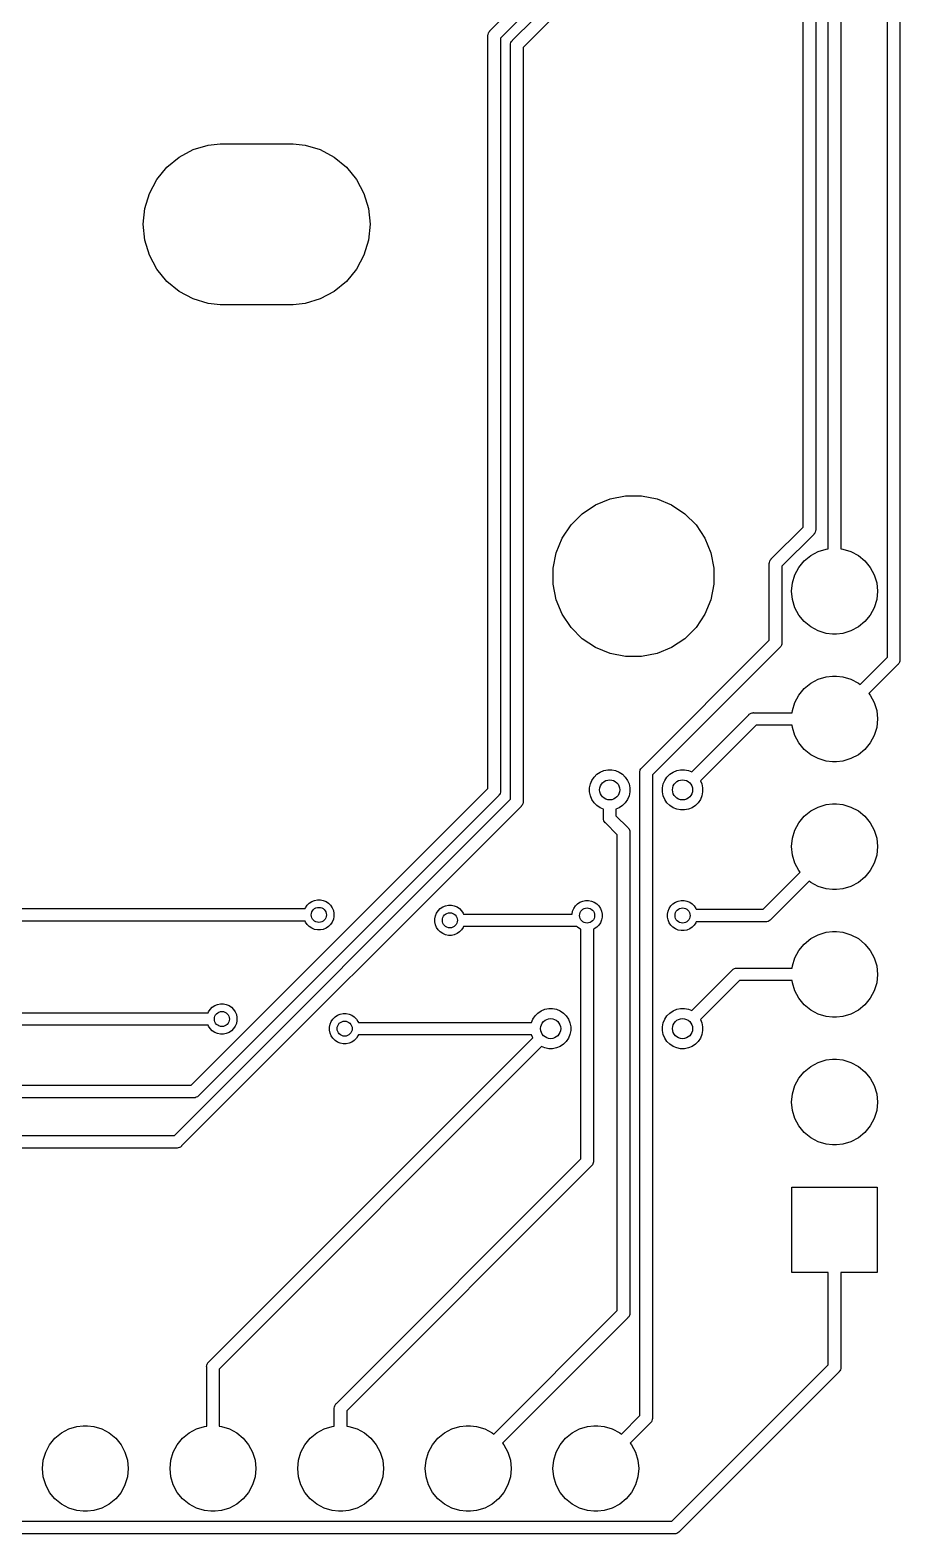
# Model space of a CAD drawing. Extents: x 0.8 to 4.31, y -4.31 to -0.81.
# Drawn here: x 3.631 to 4.313, y -4.313 to -3.135 of the extents above; entities that cross this region are included whole.
import ezdxf

# ---------------------------------------------------------------- set-up
doc = ezdxf.new("R2010")
doc.units = 0
doc.header["$MEASUREMENT"] = 0
doc.layers.add('BLACK', color=7, linetype='CONTINUOUS')

msp = doc.modelspace()

# ---------------------------------------------------------------- linework, layer by layer
at = {"layer": 'BLACK', "linetype": 'CONTINUOUS'}
for p, q in [((4.31299, -1.6213), (4.31299, -3.6283)), ((4.30315, -3.6265), (4.30315, -1.62582)), ((4.26673, -1.74237), (4.26673, -3.54166)), ((4.2372, -3.52454), (4.2372, -1.74953)), ((4.24705, -1.74774), (4.24705, -3.52633)), ((4.25689, -3.54166), (4.25689, -1.85999)), ((4.00955, -3.14329), (4.21752, -2.93532)), ((4.22575, -2.94101), (4.01778, -3.14898)), ((3.99184, -3.13595), (4.00794, -3.11985)), ((4.01617, -3.12554), (4.00007, -3.14164)), ((3.9902, -3.1396), (3.99022, -3.13936)), ((3.99022, -3.13984), (3.9902, -3.1396)), ((3.99022, -3.13936), (3.9903, -3.13864)), ((3.99022, -3.13936), (3.99022, -3.13936)), ((3.99022, -3.72919), (3.99022, -3.13984)), ((3.9903, -3.13864), (3.99058, -3.13771)), ((3.99058, -3.13771), (3.99103, -3.13685)), ((3.99103, -3.13685), (3.99165, -3.13611)), ((3.99165, -3.13611), (3.99184, -3.13595)), ((4.00007, -3.14164), (4.00007, -3.73099)), ((4.00829, -3.14505), (4.00875, -3.14419)), ((4.00875, -3.14419), (4.00921, -3.14363)), ((4.00921, -3.14363), (4.00937, -3.14344)), ((4.00921, -3.14363), (4.00921, -3.14363)), ((4.00937, -3.14344), (4.00955, -3.14329)), ((4.00792, -3.14694), (4.00801, -3.14598)), ((4.00794, -3.14718), (4.00792, -3.14694)), ((4.00794, -3.7376), (4.00794, -3.14718)), ((4.00801, -3.14598), (4.00829, -3.14505)), ((4.01778, -3.14898), (4.01778, -3.7394)), ((3.75924, -3.22892), (3.77112, -3.22532)), ((3.77112, -3.22532), (3.78037, -3.22441)), ((3.78037, -3.22441), (3.83774, -3.22441)), ((3.83774, -3.22441), (3.84699, -3.22532)), ((3.84699, -3.22532), (3.85887, -3.22892)), ((3.73871, -3.24264), (3.7483, -3.23477)), ((3.7483, -3.23477), (3.75924, -3.22892)), ((3.85887, -3.22892), (3.86981, -3.23477)), ((3.86981, -3.23477), (3.8794, -3.24264)), ((3.73084, -3.25224), (3.73871, -3.24264)), ((3.8794, -3.24264), (3.88728, -3.25224)), ((3.72499, -3.26318), (3.73084, -3.25224)), ((3.88728, -3.25224), (3.89312, -3.26318)), ((3.72138, -3.27505), (3.72499, -3.26318)), ((3.89312, -3.26318), (3.89673, -3.27505)), ((3.72017, -3.2874), (3.72138, -3.27505)), ((3.89673, -3.27505), (3.89794, -3.2874)), ((3.72138, -3.29975), (3.72017, -3.2874)), ((3.89794, -3.2874), (3.89673, -3.29975)), ((3.72499, -3.31162), (3.72138, -3.29975)), ((3.89673, -3.29975), (3.89312, -3.31162)), ((3.73084, -3.32257), (3.72499, -3.31162)), ((3.89312, -3.31162), (3.88728, -3.32257)), ((3.73871, -3.33216), (3.73084, -3.32257)), ((3.7483, -3.34003), (3.73871, -3.33216)), ((3.8794, -3.33216), (3.86981, -3.34003)), ((3.88728, -3.32257), (3.8794, -3.33216)), ((3.75924, -3.34588), (3.7483, -3.34003)), ((3.86981, -3.34003), (3.85887, -3.34588)), ((3.77112, -3.34948), (3.75924, -3.34588)), ((3.78037, -3.35039), (3.77112, -3.34948)), ((3.83774, -3.35039), (3.78037, -3.35039)), ((3.84699, -3.34948), (3.83774, -3.35039)), ((3.85887, -3.34588), (3.84699, -3.34948)), ((4.06418, -3.51406), (4.07449, -3.50717)), ((4.07449, -3.50717), (4.08596, -3.50242)), ((4.08596, -3.50242), (4.09813, -3.5)), ((4.09813, -3.5), (4.11053, -3.5)), ((4.11053, -3.5), (4.1227, -3.50242)), ((4.1227, -3.50242), (4.13417, -3.50717)), ((4.13417, -3.50717), (4.14449, -3.51406)), ((4.0554, -3.52284), (4.06418, -3.51406)), ((4.14449, -3.51406), (4.15326, -3.52284)), ((4.04376, -3.54462), (4.04851, -3.53315)), ((4.04851, -3.53315), (4.0554, -3.52284)), ((4.15326, -3.52284), (4.16015, -3.53315)), ((4.16015, -3.53315), (4.1649, -3.54462)), ((4.21224, -3.5495), (4.2372, -3.52454)), ((4.24544, -3.53023), (4.22047, -3.55519)), ((4.24562, -3.53007), (4.24544, -3.53023)), ((4.24578, -3.52988), (4.24562, -3.53007)), ((4.24624, -3.52932), (4.24578, -3.52988)), ((4.24578, -3.52988), (4.24578, -3.52988)), ((4.24645, -3.52892), (4.24624, -3.52932)), ((4.24669, -3.52847), (4.24645, -3.52892)), ((4.24698, -3.52754), (4.24669, -3.52847)), ((4.24705, -3.52682), (4.24698, -3.52754)), ((4.24705, -3.52633), (4.24707, -3.52658)), ((4.24707, -3.52658), (4.24705, -3.52682)), ((4.24705, -3.52682), (4.24705, -3.52682)), ((4.04134, -3.55679), (4.04376, -3.54462)), ((4.1649, -3.54462), (4.16732, -3.55679)), ((4.24313, -3.54684), (4.24894, -3.54374)), ((4.24894, -3.54374), (4.25525, -3.54182)), ((4.25525, -3.54182), (4.25689, -3.54166)), ((4.26673, -3.54166), (4.26837, -3.54182)), ((4.26837, -3.54182), (4.27468, -3.54374)), ((4.27468, -3.54374), (4.28049, -3.54684)), ((4.21061, -3.55315), (4.2107, -3.55219)), ((4.21063, -3.55339), (4.21061, -3.55315)), ((4.21063, -3.6132), (4.21063, -3.55339)), ((4.2107, -3.55219), (4.21098, -3.55126)), ((4.21098, -3.55126), (4.21144, -3.5504)), ((4.21144, -3.5504), (4.2119, -3.54984)), ((4.2119, -3.54984), (4.21205, -3.54965)), ((4.2119, -3.54984), (4.2119, -3.54984)), ((4.21205, -3.54965), (4.21224, -3.5495)), ((4.22047, -3.55519), (4.22047, -3.61499)), ((4.23074, -3.56193), (4.23385, -3.55612)), ((4.23385, -3.55612), (4.23803, -3.55103)), ((4.23803, -3.55103), (4.24313, -3.54684)), ((4.28049, -3.54684), (4.28559, -3.55103)), ((4.28559, -3.55103), (4.28977, -3.55612)), ((4.28977, -3.55612), (4.29288, -3.56193)), ((4.04134, -3.5692), (4.04134, -3.55679)), ((4.16732, -3.55679), (4.16732, -3.5692)), ((4.22818, -3.5748), (4.22883, -3.56824)), ((4.22883, -3.56824), (4.23074, -3.56193)), ((4.29288, -3.56193), (4.29479, -3.56824)), ((4.29479, -3.56824), (4.29544, -3.5748)), ((4.04376, -3.58137), (4.04134, -3.5692)), ((4.16732, -3.5692), (4.1649, -3.58137)), ((4.22883, -3.58136), (4.22818, -3.5748)), ((4.29544, -3.5748), (4.29479, -3.58136)), ((4.04851, -3.59283), (4.04376, -3.58137)), ((4.1649, -3.58137), (4.16015, -3.59283)), ((4.23074, -3.58767), (4.22883, -3.58136)), ((4.23385, -3.59348), (4.23074, -3.58767)), ((4.29288, -3.58767), (4.28977, -3.59348)), ((4.29479, -3.58136), (4.29288, -3.58767)), ((4.0554, -3.60315), (4.04851, -3.59283)), ((4.06418, -3.61192), (4.0554, -3.60315)), ((4.15326, -3.60315), (4.14449, -3.61192)), ((4.16015, -3.59283), (4.15326, -3.60315)), ((4.23803, -3.59858), (4.23385, -3.59348)), ((4.24313, -3.60276), (4.23803, -3.59858)), ((4.24894, -3.60587), (4.24313, -3.60276)), ((4.28049, -3.60276), (4.27468, -3.60587)), ((4.28559, -3.59858), (4.28049, -3.60276)), ((4.28977, -3.59348), (4.28559, -3.59858)), ((4.07449, -3.61882), (4.06418, -3.61192)), ((4.11086, -3.71296), (4.21063, -3.6132)), ((4.14449, -3.61192), (4.13417, -3.61882)), ((4.22047, -3.61548), (4.2204, -3.6162)), ((4.22047, -3.61499), (4.2205, -3.61524)), ((4.2205, -3.61524), (4.22047, -3.61548)), ((4.22047, -3.61548), (4.22047, -3.61548)), ((4.25525, -3.60778), (4.24894, -3.60587)), ((4.26017, -3.60827), (4.25525, -3.60778)), ((4.26345, -3.60827), (4.26017, -3.60827)), ((4.26837, -3.60778), (4.26345, -3.60827)), ((4.27468, -3.60587), (4.26837, -3.60778)), ((4.08596, -3.62356), (4.07449, -3.61882)), ((4.09813, -3.62598), (4.08596, -3.62356)), ((4.11053, -3.62598), (4.09813, -3.62598)), ((4.1227, -3.62356), (4.11053, -3.62598)), ((4.21886, -3.61889), (4.11909, -3.71865)), ((4.13417, -3.61882), (4.1227, -3.62356)), ((4.21905, -3.61873), (4.21886, -3.61889)), ((4.2192, -3.61855), (4.21905, -3.61873)), ((4.21966, -3.61798), (4.2192, -3.61855)), ((4.2192, -3.61855), (4.2192, -3.61855)), ((4.22012, -3.61713), (4.21966, -3.61798)), ((4.2204, -3.6162), (4.22012, -3.61713)), ((4.28177, -3.64789), (4.30315, -3.6265)), ((4.31138, -3.63219), (4.28873, -3.65485)), ((4.31157, -3.63204), (4.31138, -3.63219)), ((4.31172, -3.63185), (4.31157, -3.63204)), ((4.31218, -3.63129), (4.31172, -3.63185)), ((4.31172, -3.63185), (4.31172, -3.63185)), ((4.31264, -3.63044), (4.31218, -3.63129)), ((4.31292, -3.62951), (4.31264, -3.63044)), ((4.31264, -3.63044), (4.31264, -3.63044)), ((4.31299, -3.62878), (4.31292, -3.62951)), ((4.31299, -3.6283), (4.31302, -3.62854)), ((4.31302, -3.62854), (4.31299, -3.62878)), ((4.31299, -3.62878), (4.31299, -3.62878)), ((4.23803, -3.65103), (4.24313, -3.64684)), ((4.24313, -3.64684), (4.24894, -3.64374)), ((4.24894, -3.64374), (4.25525, -3.64182)), ((4.25525, -3.64182), (4.26017, -3.64134)), ((4.26017, -3.64134), (4.26345, -3.64134)), ((4.26345, -3.64134), (4.26837, -3.64182)), ((4.26837, -3.64182), (4.27468, -3.64374)), ((4.27468, -3.64374), (4.28049, -3.64684)), ((4.28049, -3.64684), (4.28177, -3.64789)), ((4.22883, -3.66824), (4.23074, -3.66193)), ((4.23074, -3.66193), (4.23385, -3.65612)), ((4.23385, -3.65612), (4.23803, -3.65103)), ((4.28873, -3.65485), (4.28977, -3.65612)), ((4.28977, -3.65612), (4.29288, -3.66193)), ((4.29288, -3.66193), (4.29479, -3.66824)), ((4.14985, -3.71622), (4.19458, -3.67149)), ((4.19458, -3.67149), (4.19473, -3.67131)), ((4.19473, -3.67131), (4.19492, -3.67115)), ((4.19492, -3.67115), (4.19548, -3.67069)), ((4.19492, -3.67115), (4.19492, -3.67115)), ((4.19548, -3.67069), (4.19634, -3.67023)), ((4.19634, -3.67023), (4.19657, -3.67016)), ((4.19657, -3.67016), (4.19726, -3.66995)), ((4.19726, -3.66995), (4.19799, -3.66988)), ((4.19799, -3.66988), (4.19823, -3.66986)), ((4.19799, -3.66988), (4.19799, -3.66988)), ((4.19823, -3.66986), (4.19847, -3.66988)), ((4.19847, -3.66988), (4.22867, -3.66988)), ((4.22867, -3.66988), (4.22883, -3.66824)), ((4.29479, -3.66824), (4.29544, -3.6748)), ((4.20027, -3.67972), (4.15681, -3.72318)), ((4.22867, -3.67972), (4.20027, -3.67972)), ((4.22883, -3.68136), (4.22867, -3.67972)), ((4.23074, -3.68767), (4.22883, -3.68136)), ((4.29479, -3.68136), (4.29288, -3.68767)), ((4.29544, -3.6748), (4.29479, -3.68136)), ((4.23385, -3.69348), (4.23074, -3.68767)), ((4.23803, -3.69858), (4.23385, -3.69348)), ((4.28977, -3.69348), (4.28559, -3.69858)), ((4.29288, -3.68767), (4.28977, -3.69348)), ((4.24313, -3.70276), (4.23803, -3.69858)), ((4.24894, -3.70587), (4.24313, -3.70276)), ((4.25525, -3.70778), (4.24894, -3.70587)), ((4.26017, -3.70827), (4.25525, -3.70778)), ((4.26345, -3.70827), (4.26017, -3.70827)), ((4.26837, -3.70778), (4.26345, -3.70827)), ((4.27468, -3.70587), (4.26837, -3.70778)), ((4.28049, -3.70276), (4.27468, -3.70587)), ((4.28559, -3.69858), (4.28049, -3.70276)), ((4.07167, -3.72286), (4.0734, -3.72028)), ((4.0734, -3.72028), (4.07559, -3.71808)), ((4.07559, -3.71808), (4.07817, -3.71636)), ((4.07817, -3.71636), (4.08104, -3.71517)), ((4.08104, -3.71517), (4.08408, -3.71457)), ((4.08408, -3.71457), (4.08718, -3.71457)), ((4.08718, -3.71457), (4.09022, -3.71517)), ((4.09022, -3.71517), (4.09309, -3.71636)), ((4.09309, -3.71636), (4.09567, -3.71808)), ((4.09567, -3.71808), (4.09786, -3.72028)), ((4.09786, -3.72028), (4.09959, -3.72286)), ((4.10923, -3.71661), (4.10927, -3.71624)), ((4.10925, -3.71686), (4.10923, -3.71661)), ((4.10925, -4.2204), (4.10925, -3.71686)), ((4.10927, -3.71624), (4.10932, -3.71565)), ((4.10932, -3.71565), (4.10947, -3.71517)), ((4.10947, -3.71517), (4.1096, -3.71472)), ((4.1096, -3.71472), (4.11006, -3.71387)), ((4.11006, -3.71387), (4.11052, -3.71331)), ((4.11052, -3.71331), (4.11068, -3.71312)), ((4.11052, -3.71331), (4.11052, -3.71331)), ((4.11068, -3.71312), (4.11086, -3.71296)), ((4.11909, -3.71865), (4.11909, -4.2222)), ((4.12876, -3.72286), (4.13048, -3.72028)), ((4.13048, -3.72028), (4.13268, -3.71808)), ((4.13268, -3.71808), (4.13526, -3.71636)), ((4.13526, -3.71636), (4.13812, -3.71517)), ((4.13812, -3.71517), (4.14117, -3.71457)), ((4.14117, -3.71457), (4.14427, -3.71457)), ((4.14427, -3.71457), (4.14731, -3.71517)), ((4.14731, -3.71517), (4.14985, -3.71622)), ((3.7578, -3.96161), (3.99022, -3.72919)), ((3.99971, -3.73312), (3.99926, -3.73398)), ((4, -3.7322), (3.99971, -3.73312)), ((4.00002, -3.73198), (4, -3.7322)), ((4.00007, -3.73147), (4.00002, -3.73198)), ((4.00007, -3.73099), (4.00009, -3.73123)), ((4.00009, -3.73123), (4.00007, -3.73147)), ((4.00007, -3.73147), (4.00007, -3.73147)), ((4.06988, -3.72876), (4.07049, -3.72572)), ((4.06988, -3.73187), (4.06988, -3.72876)), ((4.07049, -3.73491), (4.06988, -3.73187)), ((4.07049, -3.72572), (4.07167, -3.72286)), ((4.09959, -3.72286), (4.10077, -3.72572)), ((4.10077, -3.72572), (4.10138, -3.72876)), ((4.10138, -3.73187), (4.10077, -3.73491)), ((4.10138, -3.72876), (4.10138, -3.73187)), ((4.12697, -3.72876), (4.12757, -3.72572)), ((4.12697, -3.73187), (4.12697, -3.72876)), ((4.12757, -3.73491), (4.12697, -3.73187)), ((4.12757, -3.72572), (4.12876, -3.72286)), ((4.15681, -3.72318), (4.15786, -3.72572)), ((4.15786, -3.72572), (4.15846, -3.72876)), ((4.15846, -3.73187), (4.15786, -3.73491)), ((4.15846, -3.72876), (4.15846, -3.73187)), ((3.74456, -4.00098), (4.00794, -3.7376)), ((4.01617, -3.74329), (3.75025, -4.00921)), ((3.99846, -3.73488), (3.76349, -3.96984)), ((3.99864, -3.73473), (3.99846, -3.73488)), ((3.9988, -3.73454), (3.99864, -3.73473)), ((3.99926, -3.73398), (3.9988, -3.73454)), ((3.9988, -3.73454), (3.9988, -3.73454)), ((4.01636, -3.74314), (4.01617, -3.74329)), ((4.01651, -3.74295), (4.01636, -3.74314)), ((4.01697, -3.74239), (4.01651, -3.74295)), ((4.01651, -3.74295), (4.01651, -3.74295)), ((4.01743, -3.74153), (4.01697, -3.74239)), ((4.01751, -3.74128), (4.01743, -3.74153)), ((4.01771, -3.74061), (4.01751, -3.74128)), ((4.01778, -3.73988), (4.01771, -3.74061)), ((4.01778, -3.7394), (4.01781, -3.73964)), ((4.01781, -3.73964), (4.01778, -3.73988)), ((4.01778, -3.73988), (4.01778, -3.73988)), ((4.07167, -3.73777), (4.07049, -3.73491)), ((4.0734, -3.74035), (4.07167, -3.73777)), ((4.07559, -3.74255), (4.0734, -3.74035)), ((4.07817, -3.74427), (4.07559, -3.74255)), ((4.08071, -3.74532), (4.07817, -3.74427)), ((4.09309, -3.74427), (4.09055, -3.74532)), ((4.09567, -3.74255), (4.09309, -3.74427)), ((4.09786, -3.74035), (4.09567, -3.74255)), ((4.09959, -3.73777), (4.09786, -3.74035)), ((4.10077, -3.73491), (4.09959, -3.73777)), ((4.12876, -3.73777), (4.12757, -3.73491)), ((4.13048, -3.74035), (4.12876, -3.73777)), ((4.13268, -3.74255), (4.13048, -3.74035)), ((4.13526, -3.74427), (4.13268, -3.74255)), ((4.13812, -3.74546), (4.13526, -3.74427)), ((4.15018, -3.74427), (4.14731, -3.74546)), ((4.15276, -3.74255), (4.15018, -3.74427)), ((4.15495, -3.74035), (4.15276, -3.74255)), ((4.15667, -3.73777), (4.15495, -3.74035)), ((4.15786, -3.73491), (4.15667, -3.73777)), ((4.24313, -3.74684), (4.24894, -3.74374)), ((4.24894, -3.74374), (4.25525, -3.74182)), ((4.25525, -3.74182), (4.26017, -3.74134)), ((4.26017, -3.74134), (4.26345, -3.74134)), ((4.26345, -3.74134), (4.26837, -3.74182)), ((4.26837, -3.74182), (4.27468, -3.74374)), ((4.27468, -3.74374), (4.28049, -3.74684)), ((4.08068, -3.75259), (4.08071, -3.75234)), ((4.08071, -3.75283), (4.08068, -3.75259)), ((4.08071, -3.75234), (4.08071, -3.74532)), ((4.08078, -3.75355), (4.08071, -3.75283)), ((4.08071, -3.75283), (4.08071, -3.75283)), ((4.08106, -3.75448), (4.08078, -3.75355)), ((4.08152, -3.75533), (4.08106, -3.75448)), ((4.08213, -3.75608), (4.08152, -3.75533)), ((4.08232, -3.75624), (4.08213, -3.75608)), ((4.09154, -3.76545), (4.08232, -3.75624)), ((4.09055, -3.74532), (4.09055, -3.75055)), ((4.09055, -3.75055), (4.09977, -3.75976)), ((4.14117, -3.74606), (4.13812, -3.74546)), ((4.14427, -3.74606), (4.14117, -3.74606)), ((4.14731, -3.74546), (4.14427, -3.74606)), ((4.23074, -3.76193), (4.23385, -3.75612)), ((4.23385, -3.75612), (4.23803, -3.75103)), ((4.23803, -3.75103), (4.24313, -3.74684)), ((4.28049, -3.74684), (4.28559, -3.75103)), ((4.28559, -3.75103), (4.28977, -3.75612)), ((4.28977, -3.75612), (4.29288, -3.76193)), ((4.09154, -4.13812), (4.09154, -3.76545)), ((4.09977, -3.75976), (4.09995, -3.75992)), ((4.09995, -3.75992), (4.10011, -3.7601)), ((4.10011, -3.7601), (4.10011, -3.7601)), ((4.10011, -3.7601), (4.10041, -3.76047)), ((4.10041, -3.76047), (4.10057, -3.76067)), ((4.10057, -3.76067), (4.10102, -3.76152)), ((4.10102, -3.76152), (4.10131, -3.76245)), ((4.10131, -3.76245), (4.10138, -3.76317)), ((4.10138, -3.76317), (4.10138, -3.76317)), ((4.10138, -3.76317), (4.1014, -3.76341)), ((4.1014, -3.76341), (4.10138, -3.76365)), ((4.10138, -3.76365), (4.10138, -4.13992)), ((4.22818, -3.7748), (4.22883, -3.76824)), ((4.22883, -3.76824), (4.23074, -3.76193)), ((4.29288, -3.76193), (4.29479, -3.76824)), ((4.29479, -3.76824), (4.29544, -3.7748)), ((4.22883, -3.78136), (4.22818, -3.7748)), ((4.29544, -3.7748), (4.29479, -3.78136)), ((4.23074, -3.78767), (4.22883, -3.78136)), ((4.23385, -3.79348), (4.23074, -3.78767)), ((4.29288, -3.78767), (4.28977, -3.79348)), ((4.29479, -3.78136), (4.29288, -3.78767)), ((4.20584, -3.82382), (4.2349, -3.79476)), ((4.24186, -3.80172), (4.21152, -3.83205)), ((4.2349, -3.79476), (4.23385, -3.79348)), ((4.24313, -3.80276), (4.24186, -3.80172)), ((4.24894, -3.80587), (4.24313, -3.80276)), ((4.28049, -3.80276), (4.27468, -3.80587)), ((4.28559, -3.79858), (4.28049, -3.80276)), ((4.28977, -3.79348), (4.28559, -3.79858)), ((4.25525, -3.80778), (4.24894, -3.80587)), ((4.26017, -3.80827), (4.25525, -3.80778)), ((4.26345, -3.80827), (4.26017, -3.80827)), ((4.26837, -3.80778), (4.26345, -3.80827)), ((4.27468, -3.80587), (4.26837, -3.80778)), ((3.1413, -3.82332), (3.84702, -3.82332)), ((3.84702, -3.82332), (3.8473, -3.82265)), ((3.8473, -3.82265), (3.8486, -3.82071)), ((3.8486, -3.82071), (3.85024, -3.81907)), ((3.85024, -3.81907), (3.85217, -3.81778)), ((3.85217, -3.81778), (3.85432, -3.81688)), ((3.85432, -3.81688), (3.85661, -3.81643)), ((3.85661, -3.81643), (3.85893, -3.81643)), ((3.85893, -3.81643), (3.86121, -3.81688)), ((3.86121, -3.81688), (3.86336, -3.81778)), ((3.86336, -3.81778), (3.8653, -3.81907)), ((3.8653, -3.81907), (3.86694, -3.82071)), ((3.86694, -3.82071), (3.86824, -3.82265)), ((3.86824, -3.82265), (3.86913, -3.8248)), ((3.86913, -3.8248), (3.86958, -3.82708)), ((3.86958, -3.82708), (3.86958, -3.82941)), ((3.94905, -3.82901), (3.94994, -3.82686)), ((3.94994, -3.82686), (3.95124, -3.82493)), ((3.95124, -3.82493), (3.95288, -3.82328)), ((3.95288, -3.82328), (3.95482, -3.82199)), ((3.95482, -3.82199), (3.95697, -3.8211)), ((3.95697, -3.8211), (3.95925, -3.82065)), ((3.95925, -3.82065), (3.96157, -3.82065)), ((3.96157, -3.82065), (3.96386, -3.8211)), ((3.96386, -3.8211), (3.96601, -3.82199)), ((3.96601, -3.82199), (3.96794, -3.82328)), ((3.96794, -3.82328), (3.96959, -3.82493)), ((3.96959, -3.82493), (3.97088, -3.82686)), ((3.97088, -3.82686), (3.97116, -3.82754)), ((3.97116, -3.82754), (4.05611, -3.82754)), ((4.05611, -3.82754), (4.05656, -3.8253)), ((4.05656, -3.8253), (4.05745, -3.82315)), ((4.05745, -3.82315), (4.05874, -3.82121)), ((4.05874, -3.82121), (4.06038, -3.81957)), ((4.06038, -3.81957), (4.06232, -3.81827)), ((4.06232, -3.81827), (4.06447, -3.81738)), ((4.06447, -3.81738), (4.06675, -3.81693)), ((4.06675, -3.81693), (4.06908, -3.81693)), ((4.06908, -3.81693), (4.07136, -3.81738)), ((4.07136, -3.81738), (4.07351, -3.81827)), ((4.07351, -3.81827), (4.07544, -3.81957)), ((4.07544, -3.81957), (4.07709, -3.82121)), ((4.07709, -3.82121), (4.07838, -3.82315)), ((4.07838, -3.82315), (4.07927, -3.8253)), ((4.07927, -3.8253), (4.07972, -3.82758)), ((4.07972, -3.82758), (4.07972, -3.8299)), ((4.13091, -3.82758), (4.13136, -3.8253)), ((4.13091, -3.8299), (4.13091, -3.82758)), ((4.13136, -3.8253), (4.13225, -3.82315)), ((4.13225, -3.82315), (4.13354, -3.82121)), ((4.13354, -3.82121), (4.13519, -3.81957)), ((4.13519, -3.81957), (4.13712, -3.81827)), ((4.13712, -3.81827), (4.13927, -3.81738)), ((4.13927, -3.81738), (4.14155, -3.81693)), ((4.14155, -3.81693), (4.14388, -3.81693)), ((4.14388, -3.81693), (4.14616, -3.81738)), ((4.14616, -3.81738), (4.14831, -3.81827)), ((4.14831, -3.81827), (4.15025, -3.81957)), ((4.15025, -3.81957), (4.15189, -3.82121)), ((4.15189, -3.82121), (4.15318, -3.82315)), ((4.15318, -3.82315), (4.15346, -3.82382)), ((4.15346, -3.82382), (4.20584, -3.82382)), ((3.84702, -3.83316), (3.13951, -3.83316)), ((3.8473, -3.83384), (3.84702, -3.83316)), ((3.8486, -3.83577), (3.8473, -3.83384)), ((3.85024, -3.83742), (3.8486, -3.83577)), ((3.85217, -3.83871), (3.85024, -3.83742)), ((3.85432, -3.8396), (3.85217, -3.83871)), ((3.86336, -3.83871), (3.86121, -3.8396)), ((3.8653, -3.83742), (3.86336, -3.83871)), ((3.86694, -3.83577), (3.8653, -3.83742)), ((3.86824, -3.83384), (3.86694, -3.83577)), ((3.86913, -3.83169), (3.86824, -3.83384)), ((3.86958, -3.82941), (3.86913, -3.83169)), ((3.9486, -3.8313), (3.94905, -3.82901)), ((3.9486, -3.83362), (3.9486, -3.8313)), ((3.94905, -3.8359), (3.9486, -3.83362)), ((3.94994, -3.83805), (3.94905, -3.8359)), ((3.95124, -3.83999), (3.94994, -3.83805)), ((3.97088, -3.83805), (3.96959, -3.83999)), ((3.97116, -3.83738), (3.97088, -3.83805)), ((4.05985, -3.83738), (3.97116, -3.83738)), ((4.06038, -3.83791), (4.05985, -3.83738)), ((4.06232, -3.83921), (4.06038, -3.83791)), ((4.06299, -3.83949), (4.06232, -3.83921)), ((4.07351, -3.83921), (4.07283, -3.83949)), ((4.07544, -3.83791), (4.07351, -3.83921)), ((4.07709, -3.83627), (4.07544, -3.83791)), ((4.07838, -3.83433), (4.07709, -3.83627)), ((4.07927, -3.83219), (4.07838, -3.83433)), ((4.07972, -3.8299), (4.07927, -3.83219)), ((4.13136, -3.83219), (4.13091, -3.8299)), ((4.13225, -3.83433), (4.13136, -3.83219)), ((4.13354, -3.83627), (4.13225, -3.83433)), ((4.13519, -3.83791), (4.13354, -3.83627)), ((4.13712, -3.83921), (4.13519, -3.83791)), ((4.13927, -3.8401), (4.13712, -3.83921)), ((4.14831, -3.83921), (4.14616, -3.8401)), ((4.15025, -3.83791), (4.14831, -3.83921)), ((4.15189, -3.83627), (4.15025, -3.83791)), ((4.15318, -3.83433), (4.15189, -3.83627)), ((4.15346, -3.83366), (4.15318, -3.83433)), ((4.20763, -3.83366), (4.15346, -3.83366)), ((4.20787, -3.83369), (4.20763, -3.83366)), ((4.20812, -3.83366), (4.20787, -3.83369)), ((4.20884, -3.83359), (4.20812, -3.83366)), ((4.20812, -3.83366), (4.20812, -3.83366)), ((4.20977, -3.83331), (4.20884, -3.83359)), ((4.21062, -3.83285), (4.20977, -3.83331)), ((4.21137, -3.83224), (4.21062, -3.83285)), ((4.21152, -3.83205), (4.21137, -3.83224)), ((3.85661, -3.84005), (3.85432, -3.8396)), ((3.85893, -3.84005), (3.85661, -3.84005)), ((3.86121, -3.8396), (3.85893, -3.84005)), ((3.95288, -3.84163), (3.95124, -3.83999)), ((3.95482, -3.84293), (3.95288, -3.84163)), ((3.95697, -3.84382), (3.95482, -3.84293)), ((3.95925, -3.84427), (3.95697, -3.84382)), ((3.96157, -3.84427), (3.95925, -3.84427)), ((3.96386, -3.84382), (3.96157, -3.84427)), ((3.96601, -3.84293), (3.96386, -3.84382)), ((3.96794, -3.84163), (3.96601, -3.84293)), ((3.96959, -3.83999), (3.96794, -3.84163)), ((4.06299, -4.00862), (4.06299, -3.83949)), ((4.07283, -3.83949), (4.07283, -4.02113)), ((4.14155, -3.84055), (4.13927, -3.8401)), ((4.14388, -3.84055), (4.14155, -3.84055)), ((4.14616, -3.8401), (4.14388, -3.84055)), ((4.23385, -3.85612), (4.23803, -3.85103)), ((4.23803, -3.85103), (4.24313, -3.84684)), ((4.24313, -3.84684), (4.24894, -3.84374)), ((4.24894, -3.84374), (4.25525, -3.84182)), ((4.25525, -3.84182), (4.26017, -3.84134)), ((4.26017, -3.84134), (4.26345, -3.84134)), ((4.26345, -3.84134), (4.26837, -3.84182)), ((4.26837, -3.84182), (4.27468, -3.84374)), ((4.27468, -3.84374), (4.28049, -3.84684)), ((4.28049, -3.84684), (4.28559, -3.85103)), ((4.28559, -3.85103), (4.28977, -3.85612)), ((4.22883, -3.86824), (4.23074, -3.86193)), ((4.23074, -3.86193), (4.23385, -3.85612)), ((4.28977, -3.85612), (4.29288, -3.86193)), ((4.29288, -3.86193), (4.29479, -3.86824)), ((4.14985, -3.90323), (4.18159, -3.87149)), ((4.18159, -3.87149), (4.18174, -3.87131)), ((4.18174, -3.87131), (4.18249, -3.87069)), ((4.18249, -3.87069), (4.18334, -3.87023)), ((4.18334, -3.87023), (4.18427, -3.86995)), ((4.18427, -3.86995), (4.18499, -3.86988)), ((4.18499, -3.86988), (4.185, -3.86988)), ((4.185, -3.86988), (4.18524, -3.86986)), ((4.18524, -3.86986), (4.18548, -3.86988)), ((4.18548, -3.86988), (4.22867, -3.86988)), ((4.22867, -3.86988), (4.22883, -3.86824)), ((4.29479, -3.86824), (4.29544, -3.8748)), ((4.18727, -3.87972), (4.15681, -3.91019)), ((4.22867, -3.87972), (4.18727, -3.87972)), ((4.22883, -3.88136), (4.22867, -3.87972)), ((4.23074, -3.88767), (4.22883, -3.88136)), ((4.29479, -3.88136), (4.29288, -3.88767)), ((4.29544, -3.8748), (4.29479, -3.88136)), ((3.77837, -3.89841), (3.78065, -3.89796)), ((3.78065, -3.89796), (3.78298, -3.89796)), ((3.78298, -3.89796), (3.78526, -3.89841)), ((4.23385, -3.89349), (4.23074, -3.88767)), ((4.23803, -3.89858), (4.23385, -3.89349)), ((4.28977, -3.89349), (4.28559, -3.89858)), ((4.29288, -3.88767), (4.28977, -3.89349)), ((3.15393, -3.90484), (3.77107, -3.90484)), ((3.77107, -3.90484), (3.77135, -3.90417)), ((3.77135, -3.90417), (3.77264, -3.90224)), ((3.77264, -3.90224), (3.77428, -3.90059)), ((3.77428, -3.90059), (3.77622, -3.8993)), ((3.77622, -3.8993), (3.77837, -3.89841)), ((3.78526, -3.89841), (3.78741, -3.8993)), ((3.78741, -3.8993), (3.78934, -3.90059)), ((3.78934, -3.90059), (3.79099, -3.90224)), ((3.79099, -3.90224), (3.79228, -3.90417)), ((3.79228, -3.90417), (3.79317, -3.90632)), ((3.79317, -3.90632), (3.79362, -3.9086)), ((3.79362, -3.9086), (3.79362, -3.91093)), ((3.86749, -3.91173), (3.86878, -3.90979)), ((3.86878, -3.90979), (3.87042, -3.90815)), ((3.87042, -3.90815), (3.87236, -3.90686)), ((3.87236, -3.90686), (3.87451, -3.90597)), ((3.87451, -3.90597), (3.87679, -3.90551)), ((3.87679, -3.90551), (3.87912, -3.90551)), ((3.87912, -3.90551), (3.8814, -3.90597)), ((3.8814, -3.90597), (3.88355, -3.90686)), ((3.88355, -3.90686), (3.88548, -3.90815)), ((3.88548, -3.90815), (3.88713, -3.90979)), ((3.88713, -3.90979), (3.88842, -3.91173)), ((4.02436, -3.9124), (4.02541, -3.90986)), ((4.02541, -3.90986), (4.02714, -3.90728)), ((4.02714, -3.90728), (4.02933, -3.90509)), ((4.02933, -3.90509), (4.03191, -3.90337)), ((4.03191, -3.90337), (4.03478, -3.90218)), ((4.03478, -3.90218), (4.03782, -3.90157)), ((4.03782, -3.90157), (4.04092, -3.90157)), ((4.04092, -3.90157), (4.04396, -3.90218)), ((4.04396, -3.90218), (4.04683, -3.90337)), ((4.04683, -3.90337), (4.04941, -3.90509)), ((4.04941, -3.90509), (4.0516, -3.90728)), ((4.0516, -3.90728), (4.05333, -3.90986)), ((4.05333, -3.90986), (4.05451, -3.91273)), ((4.12757, -3.91273), (4.12876, -3.90986)), ((4.12876, -3.90986), (4.13048, -3.90728)), ((4.13048, -3.90728), (4.13268, -3.90509)), ((4.13268, -3.90509), (4.13526, -3.90337)), ((4.13526, -3.90337), (4.13812, -3.90218)), ((4.13812, -3.90218), (4.14117, -3.90157)), ((4.14117, -3.90157), (4.14427, -3.90157)), ((4.14427, -3.90157), (4.14731, -3.90218)), ((4.14731, -3.90218), (4.14985, -3.90323)), ((4.24313, -3.90276), (4.23803, -3.89858)), ((4.24894, -3.90587), (4.24313, -3.90276)), ((4.25525, -3.90778), (4.24894, -3.90587)), ((4.26017, -3.90827), (4.25525, -3.90778)), ((4.26345, -3.90827), (4.26017, -3.90827)), ((4.26837, -3.90778), (4.26345, -3.90827)), ((4.27468, -3.90587), (4.26837, -3.90778)), ((4.28049, -3.90276), (4.27468, -3.90587)), ((4.28559, -3.89858), (4.28049, -3.90276)), ((3.77107, -3.91469), (3.15213, -3.91469)), ((3.77135, -3.91536), (3.77107, -3.91469)), ((3.77264, -3.9173), (3.77135, -3.91536)), ((3.77428, -3.91894), (3.77264, -3.9173)), ((3.77622, -3.92023), (3.77428, -3.91894)), ((3.77837, -3.92112), (3.77622, -3.92023)), ((3.78065, -3.92158), (3.77837, -3.92112)), ((3.78298, -3.92158), (3.78065, -3.92158)), ((3.78526, -3.92112), (3.78298, -3.92158)), ((3.78741, -3.92023), (3.78526, -3.92112)), ((3.78934, -3.91894), (3.78741, -3.92023)), ((3.79099, -3.9173), (3.78934, -3.91894)), ((3.79228, -3.91536), (3.79099, -3.9173)), ((3.79317, -3.91321), (3.79228, -3.91536)), ((3.79362, -3.91093), (3.79317, -3.91321)), ((3.86614, -3.91616), (3.8666, -3.91388)), ((3.86614, -3.91849), (3.86614, -3.91616)), ((3.8666, -3.92077), (3.86614, -3.91849)), ((3.8666, -3.91388), (3.86749, -3.91173)), ((3.86749, -3.92292), (3.8666, -3.92077)), ((3.88842, -3.91173), (3.8887, -3.9124)), ((3.8887, -3.9124), (4.02436, -3.9124)), ((4.05451, -3.91273), (4.05512, -3.91577)), ((4.05512, -3.91887), (4.05451, -3.92192)), ((4.05512, -3.91577), (4.05512, -3.91887)), ((4.12697, -3.91577), (4.12757, -3.91273)), ((4.12697, -3.91887), (4.12697, -3.91577)), ((4.12757, -3.92192), (4.12697, -3.91887)), ((4.15681, -3.91019), (4.15786, -3.91273)), ((4.15786, -3.91273), (4.15846, -3.91577)), ((4.15846, -3.91887), (4.15786, -3.92192)), ((4.15846, -3.91577), (4.15846, -3.91887)), ((3.77149, -4.17824), (4.02528, -3.92445)), ((4.03224, -3.93141), (3.77972, -4.18393)), ((3.86878, -3.92485), (3.86749, -3.92292)), ((3.87042, -3.9265), (3.86878, -3.92485)), ((3.87236, -3.92779), (3.87042, -3.9265)), ((3.87451, -3.92868), (3.87236, -3.92779)), ((3.87679, -3.92913), (3.87451, -3.92868)), ((3.87912, -3.92913), (3.87679, -3.92913)), ((3.8814, -3.92868), (3.87912, -3.92913)), ((3.88355, -3.92779), (3.8814, -3.92868)), ((3.88548, -3.9265), (3.88355, -3.92779)), ((3.88713, -3.92485), (3.88548, -3.9265)), ((3.88842, -3.92292), (3.88713, -3.92485)), ((3.8887, -3.92224), (3.88842, -3.92292)), ((4.02436, -3.92224), (3.8887, -3.92224)), ((4.02528, -3.92445), (4.02436, -3.92224)), ((4.03478, -3.93247), (4.03224, -3.93141)), ((4.03782, -3.93307), (4.03478, -3.93247)), ((4.04092, -3.93307), (4.03782, -3.93307)), ((4.04396, -3.93247), (4.04092, -3.93307)), ((4.04683, -3.93128), (4.04396, -3.93247)), ((4.04941, -3.92956), (4.04683, -3.93128)), ((4.0516, -3.92736), (4.04941, -3.92956)), ((4.05333, -3.92478), (4.0516, -3.92736)), ((4.05451, -3.92192), (4.05333, -3.92478)), ((4.12876, -3.92478), (4.12757, -3.92192)), ((4.13048, -3.92736), (4.12876, -3.92478)), ((4.13268, -3.92956), (4.13048, -3.92736)), ((4.13526, -3.93128), (4.13268, -3.92956)), ((4.13812, -3.93247), (4.13526, -3.93128)), ((4.14117, -3.93307), (4.13812, -3.93247)), ((4.14427, -3.93307), (4.14117, -3.93307)), ((4.14731, -3.93247), (4.14427, -3.93307)), ((4.15018, -3.93128), (4.14731, -3.93247)), ((4.15276, -3.92956), (4.15018, -3.93128)), ((4.15495, -3.92736), (4.15276, -3.92956)), ((4.15667, -3.92478), (4.15495, -3.92736)), ((4.15786, -3.92192), (4.15667, -3.92478)), ((4.24313, -3.94684), (4.24894, -3.94374)), ((4.24894, -3.94374), (4.25525, -3.94182)), ((4.25525, -3.94182), (4.26017, -3.94134)), ((4.26017, -3.94134), (4.26345, -3.94134)), ((4.26345, -3.94134), (4.26837, -3.94182)), ((4.26837, -3.94182), (4.27468, -3.94374)), ((4.27468, -3.94374), (4.28049, -3.94684)), ((4.23074, -3.96193), (4.23385, -3.95612)), ((4.23385, -3.95612), (4.23803, -3.95103)), ((4.23803, -3.95103), (4.24313, -3.94684)), ((4.28049, -3.94684), (4.28559, -3.95103)), ((4.28559, -3.95103), (4.28977, -3.95612)), ((4.28977, -3.95612), (4.29288, -3.96193)), ((2.70201, -3.96161), (3.7578, -3.96161)), ((4.22818, -3.9748), (4.22883, -3.96824)), ((4.22883, -3.96824), (4.23074, -3.96193)), ((4.29288, -3.96193), (4.29479, -3.96824)), ((4.29479, -3.96824), (4.29544, -3.9748)), ((3.7596, -3.97146), (2.70201, -3.97146)), ((3.75984, -3.97148), (3.7596, -3.97146)), ((3.76008, -3.97146), (3.75984, -3.97148)), ((3.76081, -3.97139), (3.76008, -3.97146)), ((3.76008, -3.97146), (3.76008, -3.97146)), ((3.76173, -3.9711), (3.76081, -3.97139)), ((3.76259, -3.97065), (3.76173, -3.9711)), ((3.76334, -3.97003), (3.76259, -3.97065)), ((3.76349, -3.96984), (3.76334, -3.97003)), ((4.22883, -3.98136), (4.22818, -3.9748)), ((4.29544, -3.9748), (4.29479, -3.98136)), ((4.23074, -3.98767), (4.22883, -3.98136)), ((4.23385, -3.99348), (4.23074, -3.98767)), ((4.29288, -3.98767), (4.28977, -3.99348)), ((4.29479, -3.98136), (4.29288, -3.98767)), ((2.71186, -4.00098), (3.74456, -4.00098)), ((4.23803, -3.99858), (4.23385, -3.99348)), ((4.24313, -4.00276), (4.23803, -3.99858)), ((4.24894, -4.00587), (4.24313, -4.00276)), ((4.28049, -4.00276), (4.27468, -4.00587)), ((4.28559, -3.99858), (4.28049, -4.00276)), ((4.28977, -3.99348), (4.28559, -3.99858)), ((3.74636, -4.01083), (2.71186, -4.01083)), ((3.7466, -4.01085), (3.74636, -4.01083)), ((3.74684, -4.01083), (3.7466, -4.01085)), ((3.74756, -4.01076), (3.74684, -4.01083)), ((3.74684, -4.01083), (3.74684, -4.01083)), ((3.74849, -4.01047), (3.74756, -4.01076)), ((3.74934, -4.01002), (3.74849, -4.01047)), ((3.75009, -4.0094), (3.74934, -4.01002)), ((3.75025, -4.00921), (3.75009, -4.0094)), ((4.06299, -4.01934), (4.06299, -4.00862)), ((4.25525, -4.00778), (4.24894, -4.00587)), ((4.26017, -4.00827), (4.25525, -4.00778)), ((4.26345, -4.00827), (4.26017, -4.00827)), ((4.26837, -4.00778), (4.26345, -4.00827)), ((4.27468, -4.00587), (4.26837, -4.00778)), ((3.87149, -4.21083), (4.06299, -4.01934)), ((4.07122, -4.02503), (3.87972, -4.21652)), ((4.07141, -4.02487), (4.07122, -4.02503)), ((4.07156, -4.02468), (4.07141, -4.02487)), ((4.07202, -4.02412), (4.07156, -4.02468)), ((4.07156, -4.02468), (4.07156, -4.02468)), ((4.07213, -4.02392), (4.07202, -4.02412)), ((4.07248, -4.02327), (4.07213, -4.02392)), ((4.07276, -4.02234), (4.07248, -4.02327)), ((4.07283, -4.02162), (4.07276, -4.02234)), ((4.07283, -4.02113), (4.07286, -4.02138)), ((4.07286, -4.02138), (4.07283, -4.02162)), ((4.07283, -4.02162), (4.07283, -4.02162)), ((4.22835, -4.10827), (4.22835, -4.04134)), ((4.22835, -4.04134), (4.29528, -4.04134)), ((4.29528, -4.04134), (4.29528, -4.10827)), ((4.25689, -4.10827), (4.22835, -4.10827)), ((4.25689, -4.1806), (4.25689, -4.10827)), ((4.29528, -4.10827), (4.26673, -4.10827)), ((4.26673, -4.10827), (4.26673, -4.1824)), ((3.99476, -4.2349), (4.09154, -4.13812)), ((4.09977, -4.14381), (4.00172, -4.24186)), ((4.09995, -4.14365), (4.09977, -4.14381)), ((4.10018, -4.14338), (4.09995, -4.14365)), ((4.10057, -4.14291), (4.10018, -4.14338)), ((4.10102, -4.14205), (4.10057, -4.14291)), ((4.10103, -4.14204), (4.10102, -4.14205)), ((4.10131, -4.14112), (4.10103, -4.14204)), ((4.10138, -4.1404), (4.10131, -4.14112)), ((4.10138, -4.13992), (4.1014, -4.14016)), ((4.1014, -4.14016), (4.10138, -4.1404)), ((4.10138, -4.1404), (4.10138, -4.1404)), ((3.76995, -4.18092), (3.77023, -4.18)), ((3.77023, -4.18), (3.77069, -4.17914)), ((3.77069, -4.17914), (3.77115, -4.17858)), ((3.77115, -4.17858), (3.77131, -4.17839)), ((3.77115, -4.17858), (3.77115, -4.17858)), ((3.77131, -4.17839), (3.77149, -4.17824)), ((4.13434, -4.30315), (4.25689, -4.1806)), ((3.76986, -4.18189), (3.76995, -4.18092)), ((3.76988, -4.18213), (3.76986, -4.18189)), ((3.76988, -4.22867), (3.76988, -4.18213)), ((3.77972, -4.18393), (3.77972, -4.22867)), ((4.26512, -4.18629), (4.14003, -4.31138)), ((4.26531, -4.18613), (4.26512, -4.18629)), ((4.26546, -4.18595), (4.26531, -4.18613)), ((4.26592, -4.18539), (4.26546, -4.18595)), ((4.26638, -4.18453), (4.26592, -4.18539)), ((4.26666, -4.1836), (4.26638, -4.18453)), ((4.26673, -4.18288), (4.26666, -4.1836)), ((4.26673, -4.1824), (4.26676, -4.18264)), ((4.26676, -4.18264), (4.26673, -4.18288)), ((4.26673, -4.18288), (4.26673, -4.18288)), ((3.86986, -4.21448), (3.86995, -4.21352)), ((3.86988, -4.21473), (3.86986, -4.21448)), ((3.86988, -4.22867), (3.86988, -4.21473)), ((3.86995, -4.21352), (3.87023, -4.21259)), ((3.87023, -4.21259), (3.87069, -4.21174)), ((3.87069, -4.21174), (3.87115, -4.21118)), ((3.87115, -4.21118), (3.87131, -4.21099)), ((3.87115, -4.21118), (3.87115, -4.21118)), ((3.87131, -4.21099), (3.87149, -4.21083)), ((3.87972, -4.21652), (3.87972, -4.22867)), ((4.09476, -4.2349), (4.10925, -4.2204)), ((4.11748, -4.22609), (4.10172, -4.24186)), ((4.11767, -4.22594), (4.11748, -4.22609)), ((4.11782, -4.22575), (4.11767, -4.22594)), ((4.11828, -4.22519), (4.11782, -4.22575)), ((4.11782, -4.22575), (4.11782, -4.22575)), ((4.11874, -4.22433), (4.11828, -4.22519)), ((4.11902, -4.22341), (4.11874, -4.22433)), ((4.11909, -4.22268), (4.11902, -4.22341)), ((4.11909, -4.2222), (4.11912, -4.22244)), ((4.11912, -4.22244), (4.11909, -4.22268)), ((4.11909, -4.22268), (4.11909, -4.22268)), ((3.64684, -4.24313), (3.65103, -4.23803)), ((3.65103, -4.23803), (3.65612, -4.23385)), ((3.65612, -4.23385), (3.66193, -4.23074)), ((3.66193, -4.23074), (3.66824, -4.22883)), ((3.66824, -4.22883), (3.67316, -4.22835)), ((3.67316, -4.22835), (3.67645, -4.22835)), ((3.67645, -4.22835), (3.68136, -4.22883)), ((3.68136, -4.22883), (3.68767, -4.23074)), ((3.68767, -4.23074), (3.69348, -4.23385)), ((3.69348, -4.23385), (3.69858, -4.23803)), ((3.69858, -4.23803), (3.70276, -4.24313)), ((3.74684, -4.24313), (3.75103, -4.23803)), ((3.75103, -4.23803), (3.75612, -4.23385)), ((3.75612, -4.23385), (3.76193, -4.23074)), ((3.76193, -4.23074), (3.76824, -4.22883)), ((3.76824, -4.22883), (3.76988, -4.22867)), ((3.77972, -4.22867), (3.78136, -4.22883)), ((3.78136, -4.22883), (3.78767, -4.23074)), ((3.78767, -4.23074), (3.79348, -4.23385)), ((3.79348, -4.23385), (3.79858, -4.23803)), ((3.79858, -4.23803), (3.80276, -4.24313)), ((3.84684, -4.24313), (3.85103, -4.23803)), ((3.85103, -4.23803), (3.85612, -4.23385)), ((3.85612, -4.23385), (3.86193, -4.23074)), ((3.86193, -4.23074), (3.86824, -4.22883)), ((3.86824, -4.22883), (3.86988, -4.22867)), ((3.87972, -4.22867), (3.88136, -4.22883)), ((3.88136, -4.22883), (3.88767, -4.23074)), ((3.88767, -4.23074), (3.89349, -4.23385)), ((3.89349, -4.23385), (3.89858, -4.23803)), ((3.89858, -4.23803), (3.90276, -4.24313)), ((3.94684, -4.24313), (3.95103, -4.23803)), ((3.95103, -4.23803), (3.95612, -4.23385)), ((3.95612, -4.23385), (3.96193, -4.23074)), ((3.96193, -4.23074), (3.96824, -4.22883)), ((3.96824, -4.22883), (3.97316, -4.22835)), ((3.97316, -4.22835), (3.97645, -4.22835)), ((3.97645, -4.22835), (3.98136, -4.22883)), ((3.98136, -4.22883), (3.98767, -4.23074)), ((3.98767, -4.23074), (3.99348, -4.23385)), ((3.99348, -4.23385), (3.99476, -4.2349)), ((4.04684, -4.24313), (4.05103, -4.23803)), ((4.05103, -4.23803), (4.05612, -4.23385)), ((4.05612, -4.23385), (4.06193, -4.23074)), ((4.06193, -4.23074), (4.06824, -4.22883)), ((4.06824, -4.22883), (4.07316, -4.22835)), ((4.07316, -4.22835), (4.07645, -4.22835)), ((4.07645, -4.22835), (4.08136, -4.22883)), ((4.08136, -4.22883), (4.08767, -4.23074)), ((4.08767, -4.23074), (4.09349, -4.23385)), ((4.09349, -4.23385), (4.09476, -4.2349)), ((3.64182, -4.25525), (3.64374, -4.24894)), ((3.64374, -4.24894), (3.64684, -4.24313)), ((3.70276, -4.24313), (3.70587, -4.24894)), ((3.70587, -4.24894), (3.70778, -4.25525)), ((3.74182, -4.25525), (3.74374, -4.24894)), ((3.74374, -4.24894), (3.74684, -4.24313)), ((3.80276, -4.24313), (3.80587, -4.24894)), ((3.80587, -4.24894), (3.80778, -4.25525)), ((3.84182, -4.25525), (3.84374, -4.24894)), ((3.84374, -4.24894), (3.84684, -4.24313)), ((3.90276, -4.24313), (3.90587, -4.24894)), ((3.90587, -4.24894), (3.90778, -4.25525)), ((3.94182, -4.25525), (3.94374, -4.24894)), ((3.94374, -4.24894), (3.94684, -4.24313)), ((4.00172, -4.24186), (4.00276, -4.24313)), ((4.00276, -4.24313), (4.00587, -4.24894)), ((4.00587, -4.24894), (4.00778, -4.25525)), ((4.04182, -4.25525), (4.04374, -4.24894)), ((4.04374, -4.24894), (4.04684, -4.24313)), ((4.10172, -4.24186), (4.10276, -4.24313)), ((4.10276, -4.24313), (4.10587, -4.24894)), ((4.10587, -4.24894), (4.10778, -4.25525)), ((3.64118, -4.26181), (3.64182, -4.25525)), ((3.64182, -4.26837), (3.64118, -4.26181)), ((3.70778, -4.25525), (3.70843, -4.26181)), ((3.70843, -4.26181), (3.70778, -4.26837)), ((3.74118, -4.26181), (3.74182, -4.25525)), ((3.74182, -4.26837), (3.74118, -4.26181)), ((3.80778, -4.25525), (3.80843, -4.26181)), ((3.80843, -4.26181), (3.80778, -4.26837)), ((3.84118, -4.26181), (3.84182, -4.25525)), ((3.84182, -4.26837), (3.84118, -4.26181)), ((3.90778, -4.25525), (3.90843, -4.26181)), ((3.90843, -4.26181), (3.90778, -4.26837)), ((3.94118, -4.26181), (3.94182, -4.25525)), ((3.94182, -4.26837), (3.94118, -4.26181)), ((4.00778, -4.25525), (4.00843, -4.26181)), ((4.00843, -4.26181), (4.00778, -4.26837)), ((4.04118, -4.26181), (4.04182, -4.25525)), ((4.04182, -4.26837), (4.04118, -4.26181)), ((4.10778, -4.25525), (4.10843, -4.26181)), ((4.10843, -4.26181), (4.10778, -4.26837)), ((3.64374, -4.27468), (3.64182, -4.26837)), ((3.64684, -4.28049), (3.64374, -4.27468)), ((3.70587, -4.27468), (3.70276, -4.28049)), ((3.70778, -4.26837), (3.70587, -4.27468)), ((3.74374, -4.27468), (3.74182, -4.26837)), ((3.74684, -4.28049), (3.74374, -4.27468)), ((3.80587, -4.27468), (3.80276, -4.28049)), ((3.80778, -4.26837), (3.80587, -4.27468)), ((3.84374, -4.27468), (3.84182, -4.26837)), ((3.84684, -4.28049), (3.84374, -4.27468)), ((3.90587, -4.27468), (3.90276, -4.28049)), ((3.90778, -4.26837), (3.90587, -4.27468)), ((3.94374, -4.27468), (3.94182, -4.26837)), ((3.94684, -4.28049), (3.94374, -4.27468)), ((4.00587, -4.27468), (4.00276, -4.28049)), ((4.00778, -4.26837), (4.00587, -4.27468)), ((4.04374, -4.27468), (4.04182, -4.26837)), ((4.04684, -4.28049), (4.04374, -4.27468)), ((4.10587, -4.27468), (4.10276, -4.28049)), ((4.10778, -4.26837), (4.10587, -4.27468)), ((3.65103, -4.28559), (3.64684, -4.28049)), ((3.65612, -4.28977), (3.65103, -4.28559)), ((3.69858, -4.28559), (3.69348, -4.28977)), ((3.70276, -4.28049), (3.69858, -4.28559)), ((3.75103, -4.28559), (3.74684, -4.28049)), ((3.75612, -4.28977), (3.75103, -4.28559)), ((3.79858, -4.28559), (3.79348, -4.28977)), ((3.80276, -4.28049), (3.79858, -4.28559)), ((3.85103, -4.28559), (3.84684, -4.28049)), ((3.85612, -4.28977), (3.85103, -4.28559)), ((3.89858, -4.28559), (3.89349, -4.28977)), ((3.90276, -4.28049), (3.89858, -4.28559)), ((3.95103, -4.28559), (3.94684, -4.28049)), ((3.95612, -4.28977), (3.95103, -4.28559)), ((3.99858, -4.28559), (3.99348, -4.28977)), ((4.00276, -4.28049), (3.99858, -4.28559)), ((4.05103, -4.28559), (4.04684, -4.28049)), ((4.05612, -4.28977), (4.05103, -4.28559)), ((4.09858, -4.28559), (4.09349, -4.28977)), ((4.10276, -4.28049), (4.09858, -4.28559)), ((3.66193, -4.29288), (3.65612, -4.28977)), ((3.66824, -4.29479), (3.66193, -4.29288)), ((3.67316, -4.29528), (3.66824, -4.29479)), ((3.67645, -4.29528), (3.67316, -4.29528)), ((3.68136, -4.29479), (3.67645, -4.29528)), ((3.68767, -4.29288), (3.68136, -4.29479)), ((3.69348, -4.28977), (3.68767, -4.29288)), ((3.76193, -4.29288), (3.75612, -4.28977)), ((3.76824, -4.29479), (3.76193, -4.29288)), ((3.77316, -4.29528), (3.76824, -4.29479)), ((3.77645, -4.29528), (3.77316, -4.29528)), ((3.78136, -4.29479), (3.77645, -4.29528)), ((3.78767, -4.29288), (3.78136, -4.29479)), ((3.79348, -4.28977), (3.78767, -4.29288)), ((3.86193, -4.29288), (3.85612, -4.28977)), ((3.86824, -4.29479), (3.86193, -4.29288)), ((3.87316, -4.29528), (3.86824, -4.29479)), ((3.87645, -4.29528), (3.87316, -4.29528)), ((3.88136, -4.29479), (3.87645, -4.29528)), ((3.88767, -4.29288), (3.88136, -4.29479)), ((3.89349, -4.28977), (3.88767, -4.29288)), ((3.96193, -4.29288), (3.95612, -4.28977)), ((3.96824, -4.29479), (3.96193, -4.29288)), ((3.97316, -4.29528), (3.96824, -4.29479)), ((3.97645, -4.29528), (3.97316, -4.29528)), ((3.98136, -4.29479), (3.97645, -4.29528)), ((3.98767, -4.29288), (3.98136, -4.29479)), ((3.99348, -4.28977), (3.98767, -4.29288)), ((4.06193, -4.29288), (4.05612, -4.28977)), ((4.06824, -4.29479), (4.06193, -4.29288)), ((4.07316, -4.29528), (4.06824, -4.29479)), ((4.07645, -4.29528), (4.07316, -4.29528)), ((4.08136, -4.29479), (4.07645, -4.29528)), ((4.08767, -4.29288), (4.08136, -4.29479)), ((4.09349, -4.28977), (4.08767, -4.29288)), ((3.57979, -4.30315), (4.13434, -4.30315)), ((4.13614, -4.31299), (3.578, -4.31299)), ((4.13638, -4.31302), (4.13614, -4.31299)), ((4.13662, -4.31299), (4.13638, -4.31302)), ((4.13734, -4.31292), (4.13662, -4.31299)), ((4.13662, -4.31299), (4.13662, -4.31299)), ((4.13827, -4.31264), (4.13734, -4.31292)), ((4.13913, -4.31218), (4.13827, -4.31264)), ((4.13987, -4.31157), (4.13913, -4.31218)), ((4.14003, -4.31138), (4.13987, -4.31157))]:
    msp.add_line(p, q, dxfattribs=at)
at = {"layer": 'BLACK'}
for centre, radius in [((4.08563, -3.73031), 0.007874), ((4.14272, -3.73031), 0.007874), ((3.85777, -3.82824), 0.005906), ((3.96041, -3.83246), 0.005906), ((4.06791, -3.82874), 0.005906), ((4.14272, -3.82874), 0.005906), ((3.78181, -3.90977), 0.005906), ((4.03937, -3.91732), 0.007874), ((4.14272, -3.91732), 0.007874), ((3.87795, -3.91732), 0.005906)]:
    msp.add_circle(centre, radius, dxfattribs=at)

doc.saveas('drawing.dxf')
